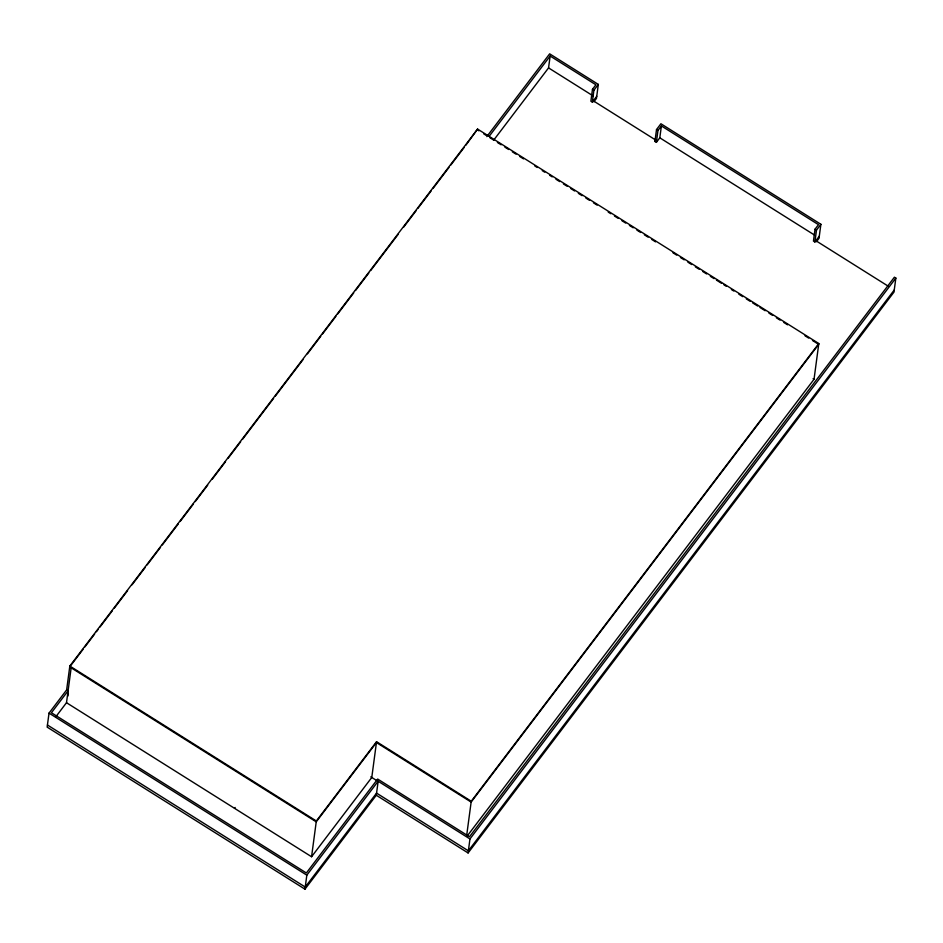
<?xml version="1.0" encoding="UTF-8"?>
<svg xmlns="http://www.w3.org/2000/svg" width="943" height="943" viewBox="0 0 943 943"><rect width="100%" height="100%" fill="white"/><g stroke="black" fill="none" stroke-linecap="round" stroke-linejoin="round"><path stroke-width="1.41" d="M467.363 835.816L814.033 379.286L818.807 343.535L477.582 129.073L69.829 666.053L66.635 689.922L49.024 713.12L47.15 727.124L304.966 889.166L376.281 795.244L378.155 781.24L469.956 838.952L468.093 852.955L376.281 795.244M55.979 716.562L66.493 702.712L71.161 667.809M67.92 696.04L68.309 693.14M304.966 889.166L306.829 875.163L378.155 781.24M66.493 702.712L311.567 856.739L316.341 820.988L376.552 741.705L471.252 801.232L466.667 835.533M376.552 741.705L371.778 777.468L311.567 856.739M465.901 145.163L477.582 129.073M493.719 140.118L548.555 67.896L550.146 56.014L595.905 84.787L592.475 89.314L590.884 101.196L592.334 102.103L596.742 96.292M592.334 102.103L593.913 90.222L598.322 84.41L549.663 53.834L486.8 136.617M598.322 84.41L596.459 98.414L593.878 101.809M819.302 236.186L814.905 241.986L813.455 241.078L815.035 229.196L818.477 224.67L661.397 125.938L659.805 137.819L656.375 142.346L654.925 141.438L656.517 129.556L660.913 123.757L820.893 224.304L819.019 238.308L816.449 241.703M656.375 142.346L657.955 130.464L661.397 125.938M814.905 241.986L816.485 230.104L820.893 224.304M66.635 689.922L68.085 690.83L51.429 712.755L306.357 872.982L377.671 779.059L469.484 836.759L894.4 277.195L895.85 278.102L893.976 292.106L468.093 852.955M83.067 649.314L69.711 666.901L316.235 821.836L376.434 742.554L471.135 802.08L818.689 344.384L812.465 340.47M84.846 646.969L94.642 634.073M96.422 631.727L98.202 629.382M99.982 627.036L112.441 610.616M114.221 608.27L127.576 590.683M132.032 584.825L145.387 567.238M147.167 564.892L160.522 547.305M162.302 544.96L178.333 523.86M180.113 521.514L193.468 503.927M195.248 501.582L207.708 485.173M212.163 479.303L225.518 461.716M228.182 458.204L240.654 441.796M242.434 439.45L273.588 398.406M275.368 396.06L302.974 359.719M307.43 353.861L320.773 336.274M322.565 333.928L335.908 316.341M337.7 313.995L353.719 292.896M355.499 290.55L368.854 272.963M370.634 270.617L398.241 234.265M403.58 227.239L416.04 210.819M417.82 208.474L431.175 190.887M432.955 188.541L448.986 167.441M450.766 165.096L464.121 147.509M489.111 136.381L550.146 56.014M654.925 141.438L655.892 140.165L593.3 100.818M234.512 808.304L235.149 807.456M471.252 801.232L818.807 343.535M469.956 838.952L895.85 278.102M894.27 289.984L468.376 850.834L376.563 793.122L305.249 887.045L47.433 725.002M592.475 89.314L593.913 90.222M656.517 129.556L657.955 130.464M815.035 229.196L816.485 230.104M548.555 67.896L593.088 95.891M659.805 137.819L814.398 234.984M815.872 240.713L888.047 286.071M477.476 129.922L478.914 130.829M483.7 133.835L486.187 135.403M489.924 137.749L493.661 140.094M497.397 142.452L501.134 144.798M504.87 147.143L508.607 149.489M512.344 151.835L516.08 154.192M519.817 156.538L523.554 158.884M534.764 165.933L537.251 167.489M542.237 170.624L544.724 172.192M549.698 175.315L552.197 176.883M555.934 179.229L559.67 181.586M563.407 183.932L567.132 186.278M570.869 188.624L574.605 190.969M578.342 193.327L582.079 195.672M585.815 198.018L589.552 200.364M593.43 202.804L597.155 205.15M608.235 212.104L610.828 213.731M614.459 216.018L618.278 218.422M621.932 220.721L625.739 223.114M629.405 225.412L633.189 227.793M636.879 230.116L640.651 232.485M644.352 234.807L648.112 237.164M651.825 239.498L655.562 241.856M672.96 252.795L676.732 255.152M680.422 257.474L684.194 259.855M687.871 262.166L691.667 264.547M695.333 266.845L699.14 269.25M702.794 271.537L706.613 273.942M710.35 276.287L714.087 278.645M716.456 280.13L721.56 283.336M723.918 284.821L726.405 286.377M731.367 289.501L733.854 291.069M738.829 294.192L742.73 296.644M746.29 298.872L750.204 301.336M752.502 302.786L757.677 306.039M759.952 307.465L765.15 310.73M768.887 313.076L772.612 315.422M776.348 317.779L780.085 320.125M783.822 322.471L787.558 324.816M804.992 335.779L808.729 338.124M813.078 378.685L814.033 379.286M370.811 776.855L376.764 780.592M69.829 666.053L316.341 820.988M49.024 713.12L306.829 875.163"/></g></svg>
